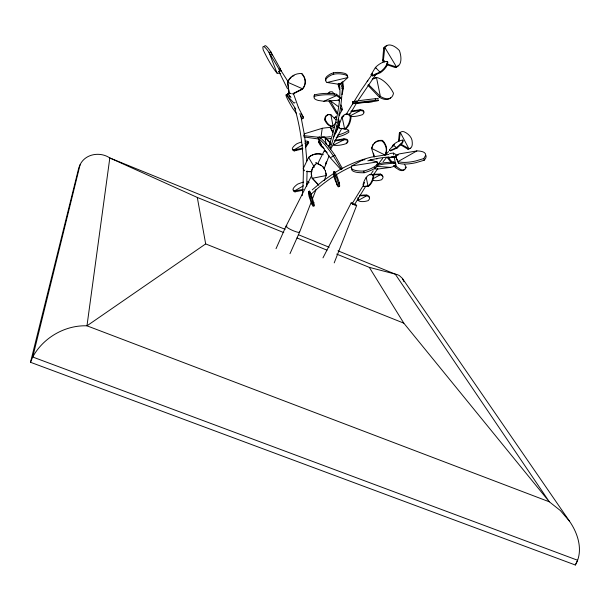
<?xml version="1.0" encoding="UTF-8"?>
<svg xmlns="http://www.w3.org/2000/svg" width="610" height="610" viewBox="0 0 610 610"><rect width="100%" height="100%" fill="white"/><g stroke="black" fill="none" stroke-linecap="round" stroke-linejoin="round"><path stroke-width="0.91" d="M307.097 170.922L306.677 186.607M330.872 126.918L330.849 128.626L332.717 132.477M289.902 93.482L289.125 93.147L287.661 82.228A13.824 12.047 3.7 0 1 301.828 73.543A13.816 12.017 3.1 0 1 302.469 88.763L302.438 89.304L292.861 94.054M289.125 93.147L287.661 82.228L302.469 88.763L292.876 93.665M301.798 74.092L301.828 73.543M341.813 95.579C340.624 113.651 335.675 131.226 330.262 148.421M383.469 61.519L382.683 60.192L383.659 48.091A19.017 9.829 61.4 0 1 386.763 45.811M302.209 195.642C304.87 166.294 303.056 136.297 294.683 107.947M399.367 133.094L398.49 141.337L399.154 140.948L400.32 132.53A14.93 6.458 61.2 0 1 404.209 131.851C408.502 133.75 412.383 137.601 412.268 142.588A14.922 6.451 61 0 1 408.853 148.619L407.884 149.168L400.19 144.54L400.854 144.151L408.845 148.611L400.32 132.53L399.367 133.094A14.922 6.466 61.2 0 1 400.412 132.347M384.643 61.694L383.476 59.749L384.796 47.45A19.032 9.821 61.5 0 1 399.413 50.584A19.062 9.836 61.1 0 1 396.485 66.925L395.333 67.557L386.732 64.66M372.451 174.818L373.221 175.566L372.527 179.096A9.623 5.299 -72.3 0 1 369.096 185.059L367.998 185.974L363.4 186.462M364.559 182.436L363.453 184.883L363.049 184.754C363.751 180.636 368.379 170.869 373.808 175.756L373.114 179.294A9.615 5.299 -72.3 0 1 369.683 185.257L368.585 186.172L363.804 186.599M333.868 134.177L335.378 133.552C337.399 129.198 340.921 124.272 338.642 119.308M320.075 138.287L320.944 137.532L322.233 128.283A24.522 7.671 -6.7 0 1 330.65 127.444M318.42 138.973L304.001 136.953L304.176 133.849L322.233 128.283M342.553 81.626A10.378 3.393 79.5 0 1 343.445 86.864L342.233 94.664L341.707 94.779L342.69 87.032A10.378 3.385 79.5 0 0 342.103 83.082M337.109 185.089L333.762 171.791L336.918 178.555L338.741 185.806A11.971 1.418 73.2 0 1 337.673 186.111C336.14 181.544 332.58 176.786 333.762 171.791L334.692 171.494L336.377 174.483L339.343 182.786L339.671 185.509A11.971 1.433 73.2 0 1 339.061 186.408M283.757 232.585L197.304 197.449L109.815 157.959C100.253 151.394 85.217 153.712 80.085 164.746L32.734 357.018L30.5 362.279L575.321 565.005C583.678 551.12 578.105 533.445 569.427 521.108L402.379 278.381L399.329 275.56L397.4 274.66L369.317 267.363L336.682 254.095M30.5 362.279L78.789 167.841L80.085 164.746M313.418 166.766A12.551 12.505 17.6 0 0 311.55 175.924L312.167 178.311L326.22 175.543L326.045 173.065M377.132 165.623A16.142 3.149 -4.3 0 1 384.575 163.991L393.831 163.221L395.12 163.686L395.921 164.845A16.218 3.18 -4.2 0 1 390.583 167.384L377.674 169.054L374.7 168.84L375.249 167.125M328.737 146.934L329.308 145.188M339.007 125.119L342.065 116.945A11.659 6.42 -80.9 0 1 350.338 116.327L351.101 116.457A11.628 6.39 -80.7 0 1 345.382 128.939L340.67 128.458M311.252 202.009L299.609 232.12L289.986 253.684M312.617 198.463L316.041 189.611M324.261 168.352L329.049 155.954M334.211 262.879L356.675 205.433M324.215 180.461L326.251 175.451M324.276 168.741C325.389 166.271 306.975 158.859 321.012 165.348M364.963 159.667L362.485 160.056L351.871 165.905L351.314 167.201L351.573 168.368M276.025 248.682L286.014 226.219L311.809 175.344M304.535 170.785L303.216 168.642L308.561 157.41A14.259 14.106 22.4 0 1 323.323 154.711M339.107 115.366L342.332 109.586A17.301 5.81 54.1 0 0 340.959 104.95M314.402 167.201L308.561 157.41M375.28 98.728L375.455 100.345A20.099 0.785 -6.3 0 1 372.496 101.664L352.71 103.761L352.755 101.71A19.985 0.793 -6.4 0 1 375.28 98.728A20.099 0.808 -6.3 0 1 377.941 99.049M575.321 565.005L577.647 560.262L32.734 357.018C43.127 337.734 65.064 325.023 86.978 325.816L549.336 501.816L560.338 510.524L569.427 521.108M317.833 163.472L324.284 150.754L325.709 151.059M373.328 144.173L371.612 148.421L374.166 157.022M322.98 257.862L351.139 202.955M330.429 149.648L341.836 128.268M384.849 154.94L386.107 152.668A12.795 10.225 35.9 0 0 384.132 142.26L382.539 140.414A12.284 9.829 35.3 0 0 376.248 141.52L372.969 144.684L371.612 148.421L384.849 154.94L385.2 154.422M333.464 137.174L335.957 132.5M352.26 203.519L363.529 185.12M345.992 114.68L360.708 90.806L372.207 74.26M349.08 115.519L356.507 103.166M371.665 75.381L371.086 74.725L375.417 67.451A11.361 5.459 -39.1 0 1 387.335 61.503L387.83 62.121A11.293 5.406 -39.1 0 1 380.533 72.643L372.329 76.067M371.429 75.144L372.42 73.574M358.459 99.994L376.324 73.779M365.596 186.462L354.379 204.808A1.235 0.412 31 0 0 353.266 203.664A1.235 0.412 31 0 0 352.298 203.778M305.015 143.617L308.202 141.825L308.69 142.793L305.709 147.254L305.366 146.575L308.202 141.825A14.038 3.454 -26.8 0 0 305.282 141.154M377.277 158.814L376.347 158.821M374.258 143.19L375.89 142.031A12.291 9.829 35.3 0 1 382.188 140.925L382.539 140.414M373.686 174.414L377.704 168.825M370.644 174.49L373.206 170.823M389.82 150.586L389.378 150.083L394.243 143.96A9.226 3.629 -34 0 1 401.548 140.292L402.768 140.117L403.118 140.681A8.807 3.446 -34 0 1 401.99 143.579L397.163 147.994L390.385 150.945M392.238 147.002L394.601 144.517M395.349 156.023L398.078 161.558A21.693 7.175 -15 0 0 415.486 161.025L423.813 158.554L425.719 155.176L425.445 153.758L424.354 152.584A21.815 7.267 -15.2 0 0 416.866 150.922L399.054 153.933L395.349 156.023L398.498 163.205A21.686 7.198 -15 0 0 415.906 162.687L424.232 160.216L425.582 158.455L426.131 156.831L425.849 155.405M377.781 164.639L382.752 158.348M314.928 164.921L313.38 166.85A12.558 12.513 17.6 0 0 311.512 176.016M383.08 161.757L386.305 157.83M328.676 146.377L330.361 144.379L330.079 142.9M328.76 145.897L329.941 144.54M385.52 155.024L388.555 151.577M334.288 118.241L335.454 116.945L336.491 117.318M327.936 93.452L329.835 92.323M328.973 92.674L329.736 91.843L332.32 91.782L334.41 94.199M327.044 82.487L347.776 77.569A17.637 5.825 -10.9 0 0 344.924 74.717C339.549 73.368 333.327 73.025 328.698 76.578A17.667 5.841 -11.1 0 0 327.036 82.487L337.719 84.111L341.791 83.151L347.776 77.569L347.54 76.212A17.637 5.841 -10.9 0 0 344.696 73.352C339.32 71.995 333.09 71.652 328.47 75.213A17.659 5.856 -11.1 0 0 325.809 80.192M310.848 194.529L315.431 190.251M312.213 189.87L321.935 181.635L333.731 173.423M320.677 138.043L321.546 137.296M314.89 165.005L316.75 163.404M322.362 146.24A21.548 3.058 54 0 0 330.269 157.715L340.784 169.496L341.478 169.267L342.401 168.558L334.943 155.291A21.281 3.004 54 0 0 325.176 142.488L319.411 136.77L318.077 137.791L321.455 144.738M334.943 155.291L330.269 157.715M337.986 106.369L330.018 100.459L328.973 101.237L336.659 113.567L337.307 113.086M341.295 110.364L342.332 109.586L340.159 107.978M393.572 165.348L395.265 167.437L396.18 166.751L394.106 156.732M405.154 167.872L406.062 167.193A15.692 6.634 54.7 0 0 404.712 164.631M367.128 81.458L367.876 80.916M367.891 85.24L379.298 97.173L380.381 96.403A19.383 10.073 54.4 0 0 393.473 93.193A19.482 10.187 54.7 0 0 376.446 77.417L372.161 79.17M337.978 250.824L395.242 274.134L549.336 501.816L403.805 323.155L205.669 243.916L86.978 325.816L109.815 157.959L285.122 229.314M368.265 84.95L368.638 84.698L380.381 96.403L376.446 77.417L373.724 78.85M295.103 102.442L293.997 103.159L286.494 94.832L288.088 93.803L291.008 97.402M335.332 172.409C346.419 165.462 358.611 160.293 371.307 157.128L388.928 154.399M303.406 185.829L294.546 190.877L295.042 191.853L302.781 190.244M306.632 183.991L308.241 183.076M416.866 150.922L398.078 161.558L398.498 163.205M383.659 48.091L384.796 47.45L396.485 66.925L386.694 63.913M302.621 144.966L293.845 149.915L294.333 150.883L302.842 148.87L302.507 148.192L293.845 149.915A14.015 3.446 -26.7 0 1 296.765 143.8A14.038 3.454 -26.8 0 1 301.447 142.023M296.727 149.541L294.333 150.883A14.015 3.454 -26.7 0 1 292.838 149.404M382.683 60.192L383.476 59.749M373.259 178.638L380.442 174.673L382.851 176.298M279.67 70.73L279.136 69.334L280.28 68.739L270.741 51.697A23.279 3.218 62.6 0 0 264.61 46.085M349.858 116.022L360.342 110.555L360.091 109.716L351.024 111.142L351.192 111.722L360.342 110.555A11.43 3.599 -16.4 0 1 362.508 114.657A11.468 3.622 -16.5 0 1 351.002 116.342M390.796 150.266L396.805 147.429L401.632 143.014A8.807 3.446 -34 0 0 402.768 140.117M372.794 75.282L380.038 72.026A11.3 5.406 -39.1 0 0 387.335 61.503M340.677 97.638L336.468 94.26L333.983 93.772A17.56 5.017 -4.6 0 0 314.546 94.855L314.623 96.212A17.271 4.956 -4.7 0 0 318.512 100.49L323.887 101.26L336.552 95.617L340.738 98.629M334.242 127.223L330.849 128.626L331.436 128.862M336.781 126.171L339.068 125.706M335.996 122.29L336.415 122.122L333.037 126.072L331.291 126.354A9.684 5.444 68.9 0 1 325.481 121.481L324.604 119.758L325.221 119.514A10.225 5.749 69.1 0 1 326.64 115.534L328.546 114.405L330.879 114.726L335.988 119.88M303.849 135.679L320.898 137.494L323.689 136.838L324.886 137.151L329.941 142.16M324.284 137.395L324.886 137.151L326.289 144.639M324.078 148.375A9.539 5.444 69.4 0 1 319.518 143.96L318.656 142.267L319.266 142.031A10.073 5.749 69.6 0 1 319.51 140.46M333.342 174.117L333.975 173.911M313.906 205.837A11.803 1.159 73.1 0 0 314.379 205.044L311.123 194.178L309.575 191.143L308.66 191.441C307.974 196.367 311.115 200.972 312.579 205.517A11.803 1.151 73.1 0 0 313.464 205.341L311.611 198.227L308.66 191.441L312.053 204.48M338.413 183.091L339.343 182.786M313.067 202.718L313.99 202.413M333.998 176.74L334.638 176.534M367.83 160.849L371.208 159.904M370.011 174.803L372.115 174.597M343.529 88.732L342.774 88.892L341.31 87.893M339.373 89.212L338.397 85.896L339.152 85.735M303.3 189.39L294.546 190.877A14.16 3.835 -26.9 0 1 297.489 184.22A14.183 3.843 -27 0 1 303.635 182.115M347.181 141.817A11.506 3.446 -16 0 0 343.941 138.821L334.76 140.338L334.928 140.925L344.192 139.675A11.514 3.439 -16 0 1 346.533 143.518A11.552 3.462 -16.1 0 1 333.716 145.027L333.479 144.181M351.871 165.905L377.171 161.94L377.506 163.099A21.861 6.184 -10.1 0 1 363.857 171.044A21.373 6.054 -9.9 0 1 351.581 168.368M389.66 153.506L393.351 153.087L395.28 154.155A15.692 6.634 54.7 0 1 396.622 155.108M389.104 157.784L395.737 157.166M357.414 101.321L352.755 101.71L352.71 103.761M372.496 101.664L352.931 103.311A19.985 0.77 -6.4 0 1 375.455 100.345M388.265 157.327L396.218 156.762M323.887 101.26L338.916 100.238M357.948 199.836L358.962 201.01A9.013 3.942 -15.4 0 0 366.389 201.14L368.12 200.66A9.485 4.148 -15.3 0 0 369.584 198.006C369.004 193.195 362.599 195.612 359.557 195.352L359.671 195.802L366.923 195.665L369.401 197.236M395.333 164.227A16.218 3.195 -4.2 0 0 395.844 163.579L395.036 162.42L393.747 161.947L384.498 162.718A16.134 3.164 -4.3 0 0 377.049 164.357M321.966 137.128L323.087 137.082M380.266 174.033L373.167 174.323L373.282 174.757L380.442 174.673L380.266 174.033L382.18 174.978L383.011 177.083A9.402 4.209 -15.7 0 1 381.524 179.775L379.809 180.247A8.929 4.003 -15.8 0 1 372.481 180.064M306.799 171.456L310.337 171.593M306.746 171.578L312.053 171.799M279.136 69.334L269.086 52.559A23.279 3.187 62.6 0 0 263.276 50.043A23.508 3.241 62.6 0 0 277.092 73.169L280.722 73.429M376.462 166.339L390.591 167.384M339.198 128.275L345.382 128.939M370.095 160.003L377.171 161.94L377.765 164.769A21.853 6.207 -10.1 0 1 364.132 172.737A21.365 6.077 -9.9 0 1 351.856 170.037L351.589 168.863M368.585 186.172L367.998 185.974L366.198 177.335L366.778 177.525M373.221 175.566L373.808 175.756M335.378 133.552L334.974 133.392C336.857 128.977 340.304 124.021 338.054 119.072M335.454 116.945L336.041 117.189M298.336 234.69L329.171 247.241M296.986 237.961L326.975 250.153M289.14 92.773L291.344 93.749M327.204 152.408L324.284 150.754M389.378 150.083L390.141 150.556M338.603 113.933L339.831 114.832M395.265 167.437L399.237 169.984A15.227 6.413 54.6 0 0 404.643 169.244M318.077 137.791L323.834 143.518A21.289 2.981 54 0 1 333.594 156.32L341.478 169.267M327.555 140.475L329.522 142.328M371.086 74.725L371.986 75.64M318.816 185.287L312.206 178.212L318.237 184.578M382.188 140.925L383.781 142.77A12.802 10.233 35.9 0 1 385.756 153.179M388.6 157.899L392.688 162.664M395.013 165.394L400.152 169.305A15.235 6.405 54.6 0 0 406.069 167.201M387.373 157.708L391.315 162.573M375.912 68.061L375.417 67.451L380.533 72.643M322.842 166.797L325.359 170.861M281.004 70.592L288.004 81.595M295.774 109.083L286.494 94.832A23.676 1.944 57 0 0 292.64 108.214A23.714 1.944 57 0 0 296.574 113.62M300.41 116.205L301.958 118.584A23.714 1.944 57 0 1 301.348 119.034M290.146 96.967L288.088 93.803A23.676 1.975 57 0 0 287.562 94.413M300.966 113.597L303.536 117.555A23.706 1.982 57.1 0 1 302.918 118.012M397.163 147.994L392.932 145.058L393.282 145.622M369.317 267.363L403.805 323.155M330.018 100.459L336.918 112.248M402.379 278.381L403.942 281.66M298.206 107.207L303.536 117.555L301.958 118.584L299.716 113.666M319.266 142.031L320.128 143.724A9.546 5.437 69.4 0 0 323.46 147.483M325.221 119.514L326.098 121.237A9.684 5.444 68.9 0 0 331.901 126.11L333.037 126.072L330.879 114.726L327.928 114.657L326.03 115.778A10.225 5.757 69.1 0 0 324.604 119.766M278.991 71.736L287.539 88.839M331.779 129.617L332.824 131.897M293.326 93.292L298.198 106.895M277.092 73.169L269.086 52.559L270.741 51.697L272.068 55.136M280.28 68.739L281.073 70.79A1.144 0.785 -30.8 0 1 280.844 71.477M346.297 142.679L346.533 143.518M343.941 138.821L344.192 139.675L333.716 145.027L333.289 143.51M325.389 170.777L326.22 175.543M373.442 153.156L374.426 156.656M341.661 86.65L340.7 83.212A0.884 0.816 -8.5 0 1 339.9 84.302A0.884 0.816 -8.5 0 1 339 83.318M366.755 195.017L366.923 195.665L358.116 200.484L357.971 197.693M309.575 191.143L310.025 192.882M423.813 158.554L424.232 160.216M349.301 113.612L349.675 115.221M338.695 125.934L339.03 127.498M301.188 117.86L304.36 134.497M393.351 153.087L393.724 154.909M362.485 160.056L362.584 160.605M197.304 197.449L205.669 243.916M341.638 82.22L341.791 83.151M333.411 72.681L333.639 74.046M363.857 171.044L364.132 172.737M304.771 137.204L306.891 160.971M338.169 83.951L338.397 85.896M343.628 128.336A24.522 7.671 -6.7 0 1 348.645 130.326L348.851 132.172A24.209 7.503 -6.7 0 1 336.148 137.395M393.747 161.947L393.831 163.221M377.628 168.284L377.674 169.054M374.647 167.971L374.7 168.84M341.379 98.202L341.432 99.133M336.468 94.26L336.552 95.617L334.059 95.137A17.56 5.002 -4.6 0 0 314.623 96.22M299.403 231.678A7.427 1.243 24 0 1 291.801 230.084A7.427 1.243 24 0 1 287.005 225.975M354.715 204.129A3.035 0.404 24.3 0 1 356.255 205.463A3.035 0.404 24.3 0 1 351.878 203.603A3.035 0.404 24.3 0 1 352.611 203.229M353.381 204.663A1.235 0.412 31 0 1 352.832 204.327M339.32 84.005A149.9 33.161 -64 0 1 339.816 96.212M339.648 98.629A149.9 33.161 -64 0 1 329.552 144.318M383.019 61.991A0.953 0.77 40.3 0 1 383.644 61.099A0.953 0.77 40.3 0 1 384.719 61.907M278.968 71.553A1.144 0.785 -30.8 0 1 279.921 70.356M279.563 72.056A1.19 0.816 -30.8 0 1 278.923 71.538M279.876 70.341A1.182 0.816 -30.8 0 1 281.065 70.79M315.454 190.312A183.473 132.439 -78.8 0 1 334.493 175.878M336.079 174.887A183.473 132.439 -78.8 0 1 351.459 166.682M369.889 160.163A183.473 132.439 -78.8 0 1 388.692 157.022M391.551 156.854A183.473 132.439 -78.8 0 1 396.317 156.762M397.057 155.161A1.09 0.74 89 0 1 398.109 155.115M398.391 65.194A19.055 9.844 61.1 0 1 395.333 67.557M337.688 127.513A24.522 7.671 -6.7 0 1 339.305 127.65M348.645 130.326A24.225 7.48 -6.7 0 1 337.681 135.107M330.414 136.617A24.225 7.48 -6.7 0 1 320.898 137.494M330.635 138.47A24.209 7.503 -6.7 0 1 325.854 139.065M360.091 109.716A11.43 3.607 -16.4 0 1 363.674 112.087M295.042 191.853A14.152 3.843 -26.9 0 1 293.524 190.122M307.509 181.75A14.183 3.843 -27 0 1 309.049 182.611M326.289 162.146A14.282 14.137 25.2 0 1 325.366 164.753M308.485 157.563A14.274 14.114 22.3 0 1 321.478 154.292M326.35 161.993A14.274 14.121 25.2 0 1 325.427 164.601M314.173 96.837A17.271 4.971 -4.7 0 1 314.539 94.847M304.756 78.919A13.801 12.009 3.1 0 1 302.438 89.304M302.369 74.702A13.801 12.009 3.1 0 1 304.489 78.164M287.638 82.777A13.816 12.04 3.7 0 1 291.199 77.447M292.548 76.433A13.816 12.04 3.7 0 1 294.043 75.587M338.184 99.552A17.301 5.81 54.1 0 1 338.992 100.932M350.338 116.327A11.628 6.39 -80.7 0 1 344.619 128.817L342.065 116.945L342.828 117.074A11.659 6.428 -80.9 0 1 344.002 115.748M346.541 114.261A11.659 6.428 -80.9 0 1 351.101 116.457M390.575 97.874A19.375 10.08 54.4 0 1 379.298 97.173M308.164 142.305A14.038 3.462 -26.8 0 1 308.69 142.793M318.656 142.267A10.073 5.749 69.6 0 1 319.388 139.354M410.217 148.138A14.914 6.458 61 0 1 407.892 149.175"/></g></svg>
